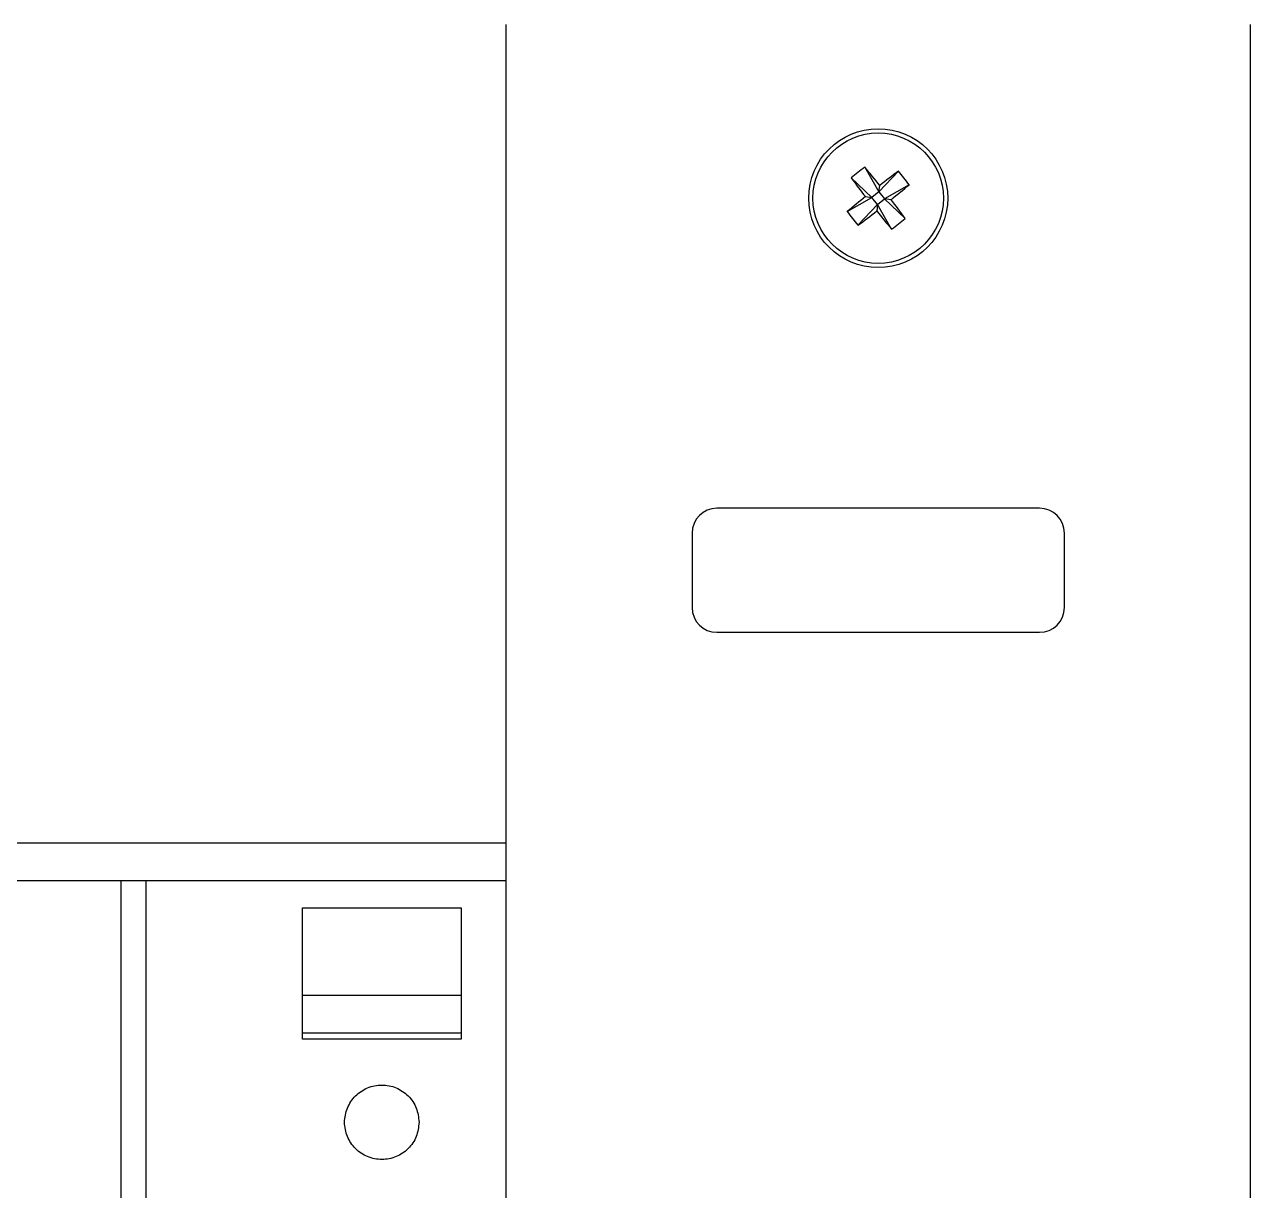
# Model space of a CAD drawing. Header units: millimetres. Extents: x 53 to 376, y 29 to 265.
# Drawn here: x 351.77 to 376.47, y 106.38 to 129.88 of the extents above; entities that cross this region are included whole.
import ezdxf

# ---------------------------------------------------------------- set-up
doc = ezdxf.new("R2010")
doc.units = ezdxf.units.MM

msp = doc.modelspace()

# ---------------------------------------------------------------- linework, layer by layer
at = {"color": 7, "linetype": 'Continuous', "lineweight": 25}
for p, q in [((361.4728, 129.8828), (361.4728, 57.8828)), ((376.4728, 57.8828), (376.4728, 129.8828)), ((368.703, 127.0072), (368.9881, 126.5127)), ((368.4281, 126.7902), (368.8429, 126.3981)), ((369.3801, 126.9275), (368.9881, 126.5127)), ((368.9881, 126.5127), (368.8429, 126.3981)), ((368.9881, 126.5127), (369.0031, 126.6407)), ((368.9881, 126.5127), (369.1027, 126.3675)), ((369.5971, 126.6526), (369.1027, 126.3675)), ((368.3484, 126.113), (368.8429, 126.3981)), ((368.5654, 125.8382), (368.9575, 126.2529)), ((368.7149, 126.4132), (368.8429, 126.3981)), ((368.9575, 126.2529), (368.8429, 126.3981)), ((368.9575, 126.2529), (368.9424, 126.125)), ((368.9575, 126.2529), (369.1027, 126.3675)), ((369.2426, 125.7585), (368.9575, 126.2529)), ((369.2306, 126.3525), (369.1027, 126.3675)), ((369.5174, 125.9755), (369.1027, 126.3675)), ((372.2228, 120.1328), (365.7228, 120.1328)), ((365.2228, 119.6328), (365.2228, 118.1328)), ((372.7228, 118.1328), (372.7228, 119.6328)), ((365.7228, 117.6328), (372.2228, 117.6328)), ((361.4728, 113.3828), (333.9728, 113.3828)), ((334.2228, 112.6328), (361.4728, 112.6328)), ((353.7228, 75.1328), (353.7228, 112.6328)), ((354.2228, 75.1328), (354.2228, 112.6328)), ((357.3728, 110.3101), (357.3728, 112.0828)), ((357.3728, 112.0828), (360.5728, 112.0828)), ((360.5728, 112.0828), (360.5728, 110.3101)), ((360.5728, 110.3101), (357.3728, 110.3101)), ((357.3728, 109.5601), (357.3728, 110.3101)), ((360.5728, 110.3101), (360.5728, 109.5601)), ((357.3728, 109.5601), (360.5728, 109.5601)), ((357.3728, 109.4328), (357.3728, 109.5601)), ((360.5728, 109.4328), (357.3728, 109.4328)), ((360.5728, 109.5601), (360.5728, 109.4328))]:
    msp.add_line(p, q, dxfattribs=at)
for radius in [1.4, 1.3147]:
    msp.add_circle((368.9728, 126.3828), radius, dxfattribs=at)
for centre, radius, start, end in [((371.0502, 123.7514), 4.0137, 125.78971, 130.79006), ((351.1906, 112.3588), 22.831, 38.72234, 39.91119), ((386.7299, 140.4161), 22.8171, 216.6681, 217.85767), ((383.0256, 108.5999), 22.8495, 126.66894, 127.85683), ((366.3432, 124.3069), 4.0113, 35.78821, 40.79156), ((354.9412, 144.174), 22.8428, 308.72293, 309.91117), ((383.0121, 108.582), 22.8552, 128.72297, 129.91057), ((351.1827, 112.3247), 22.8584, 36.66882, 37.85624), ((371.6034, 128.4596), 4.0127, 215.78906, 220.79071), ((354.9342, 144.1472), 22.8261, 306.66798, 307.85708), ((386.7827, 140.4297), 22.867, 218.72356, 219.91054), ((366.8968, 129.0124), 4.0113, 305.78819, 310.79158), ((365.7228, 119.6328), 0.5, 90, 180), ((372.2228, 119.6328), 0.5, 0, 90), ((365.7228, 118.1328), 0.5, 180, 270), ((372.2228, 118.1328), 0.5, 270, 0)]:
    msp.add_arc(centre, radius, start, end, dxfattribs=at)
msp.add_open_spline([(359.7228, 107.7578), (359.7114, 107.8561), (359.6888, 108.0528), (359.5154, 108.3019), (359.2681, 108.4686), (358.9727, 108.5274), (358.6779, 108.4686), (358.4287, 108.3019), (358.262, 108.0527), (358.2032, 107.7578), (358.262, 107.4629), (358.4287, 107.2137), (358.6779, 107.0471), (358.9727, 106.9882), (359.2681, 107.0471), (359.5155, 107.2138), (359.6888, 107.4629), (359.7114, 107.6595), (359.7228, 107.7578)], degree=3, knots=[0, 0, 0, 0, 0.0624947, 0.1249995, 0.187505, 0.2500008, 0.3124968, 0.375002, 0.4375068, 0.5000016, 0.5624968, 0.6250012, 0.6875064, 0.7500029, 0.8124983, 0.8750038, 0.9375085, 1, 1, 1, 1], dxfattribs=at)

doc.saveas('drawing.dxf')
